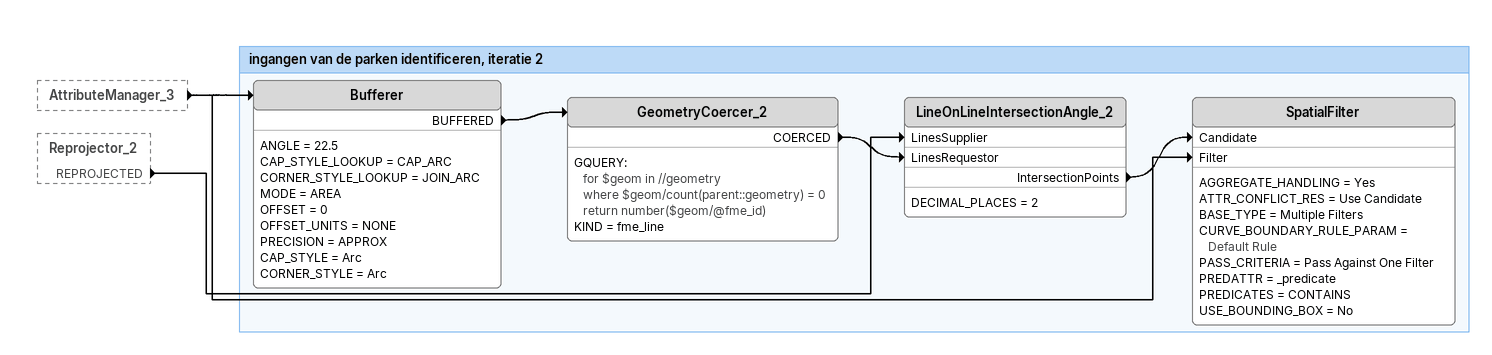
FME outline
AttributeManager_3 [outside]
    -> Bufferer
    -> SpatialFilter [Filter]
Reprojector_2 [outside]
    REPROJECTED -> LineOnLineIntersectionAngle_2 [LinesSupplier]

Bookmark: ingangen van de parken identificeren, iteratie 2
Bufferer
    ANGLE = 22.5
    CAP_STYLE_LOOKUP = CAP_ARC
    CORNER_STYLE_LOOKUP = JOIN_ARC
    MODE = AREA
    OFFSET = 0
    OFFSET_UNITS = NONE
    PRECISION = APPROX
    CAP_STYLE = Arc
    CORNER_STYLE = Arc
    BUFFERED -> GeometryCoercer_2
GeometryCoercer_2
    GQUERY:
      for $geom in //geometry
      where $geom/count(parent::geometry) = 0
      return number($geom/@fme_id)
    KIND = fme_line
    COERCED -> LineOnLineIntersectionAngle_2 [LinesRequestor]
LineOnLineIntersectionAngle_2
    DECIMAL_PLACES = 2
    IntersectionPoints -> SpatialFilter [Candidate]
SpatialFilter
    AGGREGATE_HANDLING = Yes
    ATTR_CONFLICT_RES = Use Candidate
    BASE_TYPE = Multiple Filters
    CURVE_BOUNDARY_RULE_PARAM = Default Rule
    PASS_CRITERIA = Pass Against One Filter
    PREDATTR = _predicate
    PREDICATES = CONTAINS
    USE_BOUNDING_BOX = No
